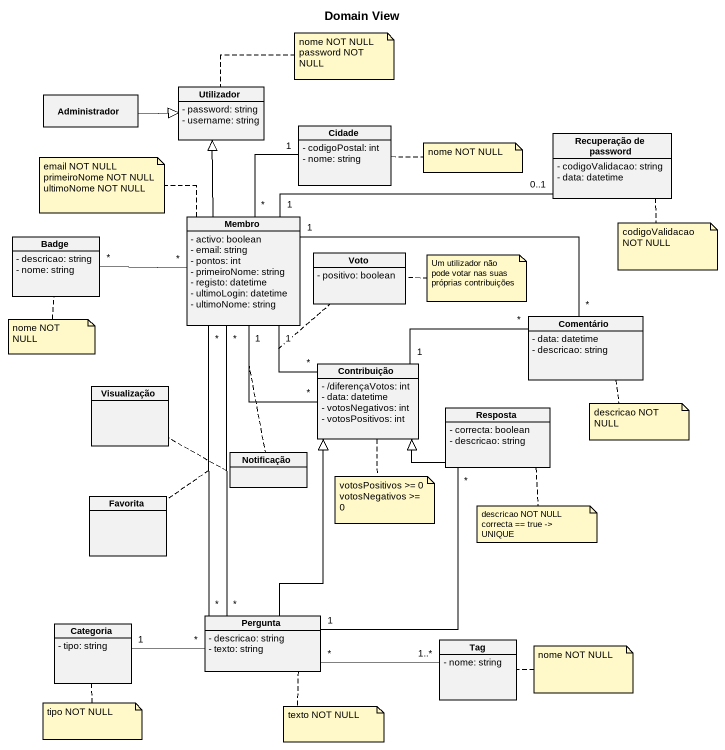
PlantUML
@startuml
title Domain View
hide circle
hide empty members
skinparam classAttributeIconSize 0
class Administrador
class Utilizador {
  - password: string
  - username: string
}
class Cidade {
  - codigoPostal: int
  - nome: string
}
class "Recuperação de password" as Recuperação_de_password {
  - codigoValidacao: string
  - data: datetime
}
class Membro {
  - activo: boolean
  - email: string
  - pontos: int
  - primeiroNome: string
  - registo: datetime
  - ultimoLogin: datetime
  - ultimoNome: string
}
class Badge {
  - descricao: string
  - nome: string
}
class Voto {
  - positivo: boolean
}
class Comentário {
  - data: datetime
  - descricao: string
}
class Contribuição {
  - /diferençaVotos: int
  - data: datetime
  - votosNegativos: int
  - votosPositivos: int
}
class Visualização
class Resposta {
  - correcta: boolean
  - descricao: string
}
class Notificação
class Favorita
class Categoria {
  - tipo: string
}
class Pergunta {
  - descricao: string
  - texto: string
}
class Tag {
  - nome: string
}
Administrador -right-|> Utilizador
Cidade "1" -- "*" Membro
Membro -up-|> Utilizador
Membro "1" -right- "0..1" Recuperação_de_password
Membro "1" -right- "*" Comentário
Membro "1" -- "*" Contribuição
(Membro, Contribuição) .. Voto
Membro "1" -- "*" Contribuição
(Membro, Contribuição) .. Notificação
Membro "*" -- "*" Pergunta
(Membro, Pergunta) .. Favorita
Membro "*" -- "*" Pergunta
(Membro, Pergunta) .. Visualização
Badge "*" -right- "*" Membro
Contribuição "1" -right- "*" Comentário
Resposta -left-|> Contribuição
Resposta "*" -- "1" Pergunta
Categoria "1" -right- "*" Pergunta
Pergunta -up-|> Contribuição
Pergunta "*" -right- "1..*" Tag
note right of Utilizador
  nome NOT NULL
  password NOT NULL
end note
note right of Cidade : nome NOT NULL
note top of Membro
  email NOT NULL
  primeiroNome NOT NULL
  ultimoNome NOT NULL
end note
note bottom of Recuperação_de_password : codigoValidacao NOT NULL
note right of Voto : Um utilizador não pode votar nas suas próprias contribuições
note bottom of Badge : nome NOT NULL
note bottom of Comentário : descricao NOT NULL
note bottom of Contribuição
  votosPositivos >= 0
  votosNegativos >= 0
end note
note bottom of Resposta
  descricao NOT NULL
  correcta == true -> UNIQUE
end note
note right of Tag : nome NOT NULL
note bottom of Categoria : tipo NOT NULL
note bottom of Pergunta : texto NOT NULL
@enduml
